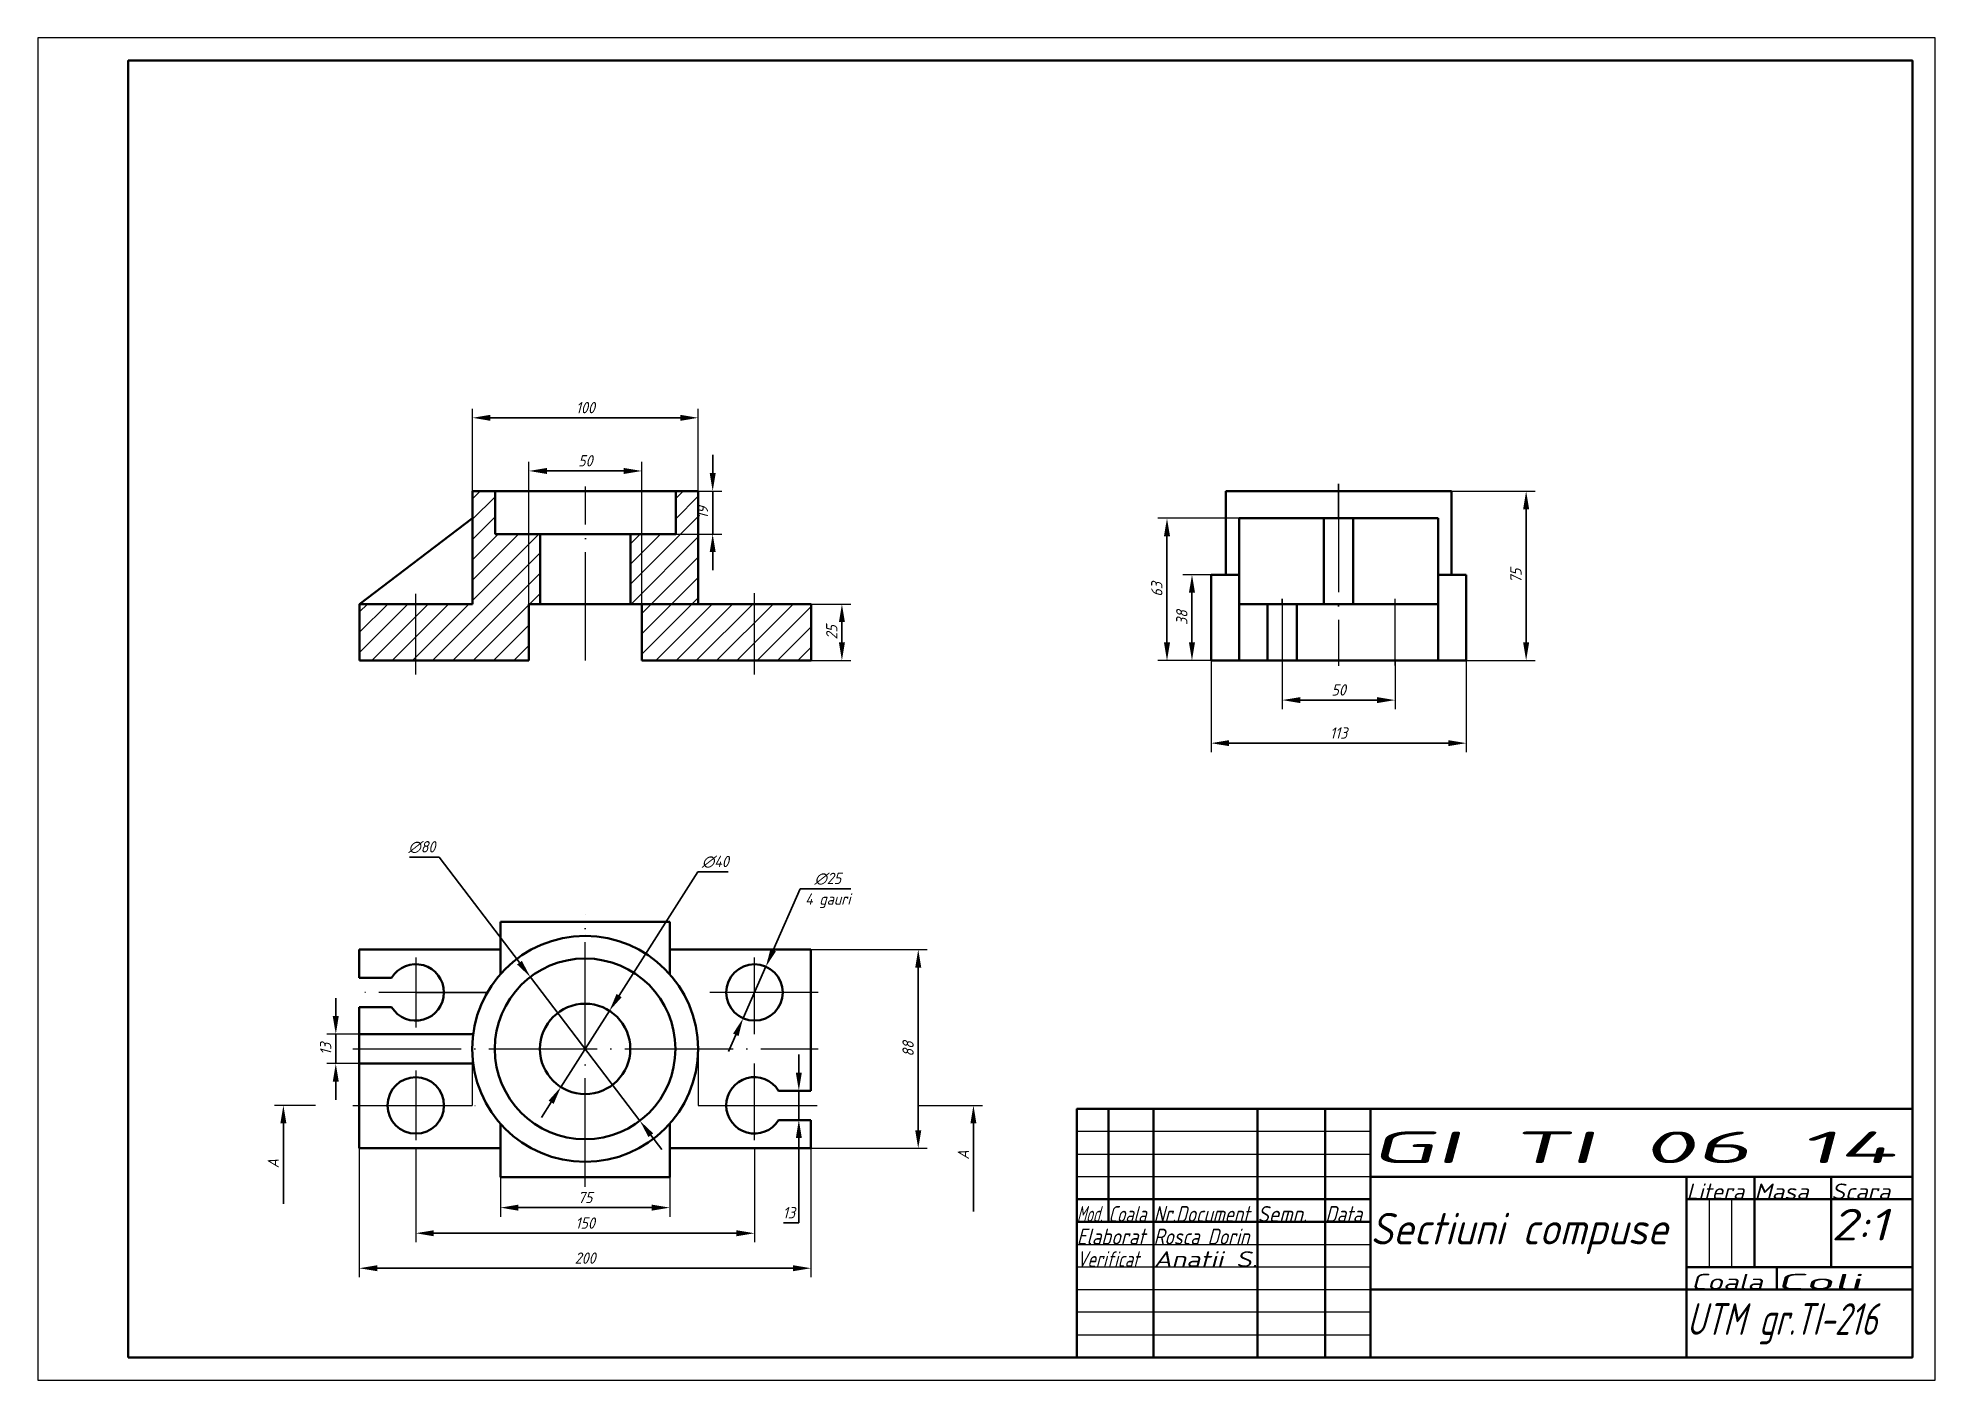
# Model space of a CAD drawing. Header units: millimetres. Extents: x 0 to 420, y 0 to 297.
import ezdxf
from ezdxf.enums import TextEntityAlignment as Align

# ---------------------------------------------------------------- set-up
doc = ezdxf.new("R2010")
doc.units = ezdxf.units.MM
doc.linetypes.add('ACAD_ISO04W100', pattern=[30, 24, -3, 0, -3])
for name, color, linetype, lineweight in [('Axa', 12, 'ACAD_ISO04W100', 25), ('Contur', 135, 'Continuous', 50), ('Cote', 7, 'Continuous', 50), ('Subtire', 135, 'Continuous', 25), ('Text-3.5', 252, 'Continuous', 35), ('Text-7', 254, 'Continuous', 70)]:
    doc.layers.add(name, color=color, linetype=linetype, lineweight=lineweight)
doc.layers.add('Hasurari', color=163, linetype='Continuous')
doc.styles.get("Standard").update_dxf_attribs({"font": 'isocp.shx', "oblique": 15})
doc.dimstyles.new('scale', dxfattribs={"dimtxt": 2.5, "dimasz": 4, "dimexe": 2, "dimexo": 0, "dimgap": 1, "dimtad": 1, "dimtoh": 1, "dimdec": 0, "dimlfac": 2, "dimtxsty": 'Standard', "dimcen": 0, "dimadec": 0, "dimazin": 0, "dimtfac": 1, "dimtdec": 0, "dimtmove": 0, "dimatfit": 3, "dimldrblk": 'DOTSMALL', "dimfxl": 1, "dimlwd": 35, "dimarcsym": 0})

# ---------------------------------------------------------------- blocks, each defined once
blk = doc.blocks.new('*D2')
at = {"layer": 'Cote', "color": 0, "lineweight": 35, "transparency": 16777216}
for p, q in [((65.94, 80.53), (65.94, 84.53)), ((65.94, 76.53), (65.94, 70.03)), ((65.94, 66.03), (65.94, 62.03))]:
    blk.add_line(p, q, dxfattribs=at)
at = {"layer": 'Cote', "color": 0, "lineweight": -2, "transparency": 16777216}
for p, q in [((71.14, 76.53), (63.94, 76.53)), ((71.14, 70.03), (63.94, 70.03))]:
    blk.add_line(p, q, dxfattribs=at)
at = {"layer": 'Cote', "color": 0, "transparency": 16777216}
for points in [[(65.27, 80.53), (66.6, 80.53), (65.94, 76.53)], [(65.27, 66.03), (66.6, 66.03), (65.94, 70.03)]]:
    blk.add_solid(points, dxfattribs=at)
at = {"layer": 'Cote', "color": 0, "transparency": 16777216, "insert": (63.69, 73.28), "char_height": 2.5, "attachment_point": 5, "rotation": 90}
blk.add_mtext('13', dxfattribs=at)
blk = doc.blocks.new('_DotSmall')
at = {"color": 0, "linetype": 'ByBlock', "const_width": 0.5}
blk.add_lwpolyline([(-0.0625, 0, 1), (0.0625, 0, 1)], format="xyb", close=True, dxfattribs=at)
blk = doc.blocks.new('*D3')
at = {"layer": 'Cote', "color": 0, "lineweight": -2, "transparency": 16777216}
for p, q in [((102.39, 44.88), (102.39, 36.15)), ((139.89, 44.88), (139.89, 36.15))]:
    blk.add_line(p, q, dxfattribs=at)
at = {"layer": 'Cote', "color": 0, "lineweight": 35, "transparency": 16777216}
blk.add_line((106.39, 38.15), (135.89, 38.15), dxfattribs=at)
at = {"layer": 'Cote', "color": 0, "transparency": 16777216}
for points in [[(106.39, 38.82), (106.39, 37.48), (102.39, 38.15)], [(135.89, 38.82), (135.89, 37.48), (139.89, 38.15)]]:
    blk.add_solid(points, dxfattribs=at)
at = {"layer": 'Cote', "color": 0, "transparency": 16777216, "insert": (121.14, 40.4), "char_height": 2.5, "attachment_point": 5}
blk.add_mtext('75', dxfattribs=at)
blk = doc.blocks.new('*D4')
at = {"layer": 'Cote', "color": 0, "lineweight": -2, "transparency": 16777216}
for p, q in [((83.64, 51.28), (83.64, 30.49)), ((158.64, 51.28), (158.64, 30.49))]:
    blk.add_line(p, q, dxfattribs=at)
at = {"layer": 'Cote', "color": 0, "lineweight": 35, "transparency": 16777216}
blk.add_line((87.64, 32.49), (154.64, 32.49), dxfattribs=at)
at = {"layer": 'Cote', "color": 0, "transparency": 16777216}
for points in [[(87.64, 33.15), (87.64, 31.82), (83.64, 32.49)], [(154.64, 33.15), (154.64, 31.82), (158.64, 32.49)]]:
    blk.add_solid(points, dxfattribs=at)
at = {"layer": 'Cote', "color": 0, "transparency": 16777216, "insert": (121.14, 34.74), "char_height": 2.5, "attachment_point": 5}
blk.add_mtext('150', dxfattribs=at)
blk = doc.blocks.new('*D5')
at = {"layer": 'Cote', "color": 0, "lineweight": -2, "transparency": 16777216}
for p, q in [((71.14, 51.28), (71.14, 22.74)), ((171.14, 51.28), (171.14, 22.74))]:
    blk.add_line(p, q, dxfattribs=at)
at = {"layer": 'Cote', "color": 0, "lineweight": 35, "transparency": 16777216}
blk.add_line((75.14, 24.74), (167.14, 24.74), dxfattribs=at)
at = {"layer": 'Cote', "color": 0, "transparency": 16777216}
for points in [[(75.14, 25.41), (75.14, 24.08), (71.14, 24.74)], [(167.14, 25.41), (167.14, 24.08), (171.14, 24.74)]]:
    blk.add_solid(points, dxfattribs=at)
at = {"layer": 'Cote', "color": 0, "transparency": 16777216, "insert": (121.14, 26.99), "char_height": 2.5, "attachment_point": 5}
blk.add_mtext('200', dxfattribs=at)
blk = doc.blocks.new('*D6')
at = {"layer": 'Cote', "color": 0, "lineweight": 35, "transparency": 16777216}
for p, q in [((168.45, 68.03), (168.45, 72.03)), ((168.45, 64.03), (168.45, 57.53)), ((168.45, 53.53), (168.45, 34.78)), ((168.45, 34.78), (165.07, 34.78))]:
    blk.add_line(p, q, dxfattribs=at)
at = {"layer": 'Cote', "color": 0, "lineweight": -2, "transparency": 16777216}
for p, q in [((163.98, 64.03), (170.45, 64.03)), ((163.98, 57.53), (170.45, 57.53))]:
    blk.add_line(p, q, dxfattribs=at)
at = {"layer": 'Cote', "color": 0, "transparency": 16777216}
for points in [[(167.79, 68.03), (169.12, 68.03), (168.45, 64.03)], [(167.79, 53.53), (169.12, 53.53), (168.45, 57.53)]]:
    blk.add_solid(points, dxfattribs=at)
at = {"layer": 'Cote', "color": 0, "transparency": 16777216, "insert": (166.26, 37.03), "char_height": 2.5, "attachment_point": 5}
blk.add_mtext('13', dxfattribs=at)
blk = doc.blocks.new('*D7')
at = {"layer": 'Cote', "color": 0, "lineweight": -2, "transparency": 16777216}
for p, q in [((171.14, 95.28), (196.89, 95.28)), ((171.14, 51.28), (196.89, 51.28))]:
    blk.add_line(p, q, dxfattribs=at)
at = {"layer": 'Cote', "color": 0, "lineweight": 35, "transparency": 16777216}
blk.add_line((194.89, 91.28), (194.89, 55.28), dxfattribs=at)
at = {"layer": 'Cote', "color": 0, "transparency": 16777216}
for points in [[(194.22, 91.28), (195.56, 91.28), (194.89, 95.28)], [(194.22, 55.28), (195.56, 55.28), (194.89, 51.28)]]:
    blk.add_solid(points, dxfattribs=at)
at = {"layer": 'Cote', "color": 0, "transparency": 16777216, "insert": (192.64, 73.28), "char_height": 2.5, "attachment_point": 5, "rotation": 90}
blk.add_mtext('88', dxfattribs=at)
blk = doc.blocks.new('*D8')
at = {"layer": 'Cote', "color": 0, "lineweight": 35, "transparency": 16777216}
for p, q in [((168.76, 108.68), (162.78, 95.15)), ((179.98, 108.68), (168.76, 108.68)), ((156.11, 80.06), (161.17, 91.49)), ((154.5, 76.4), (152.88, 72.74))]:
    blk.add_line(p, q, dxfattribs=at)
at = {"layer": 'Cote', "color": 0, "transparency": 16777216}
for points in [[(162.17, 95.42), (163.39, 94.88), (161.17, 91.49)], [(153.89, 76.67), (155.11, 76.13), (156.11, 80.06)]]:
    blk.add_solid(points, dxfattribs=at)
at = {"layer": 'Cote', "color": 0, "transparency": 16777216, "char_height": 2.5, "attachment_point": 5}
for s, insert in [('∅25', (174.87, 110.93)), ('4 gauri', (174.87, 106.07))]:
    blk.add_mtext(s, dxfattribs=dict(at, insert=insert))
blk = doc.blocks.new('*D9')
at = {"layer": 'Cote', "color": 0, "lineweight": 35, "transparency": 16777216}
for p, q in [((146.1, 112.43), (128.67, 85.08)), ((152.82, 112.43), (146.1, 112.43)), ((115.76, 64.84), (126.52, 81.71)), ((113.61, 61.47), (111.46, 58.1))]:
    blk.add_line(p, q, dxfattribs=at)
at = {"layer": 'Cote', "color": 0, "transparency": 16777216}
for points in [[(128.1, 85.44), (129.23, 84.72), (126.52, 81.71)], [(113.05, 61.83), (114.18, 61.11), (115.76, 64.84)]]:
    blk.add_solid(points, dxfattribs=at)
at = {"layer": 'Cote', "color": 0, "transparency": 16777216, "insert": (149.96, 114.68), "char_height": 2.5, "attachment_point": 5}
blk.add_mtext('∅40', dxfattribs=at)
blk = doc.blocks.new('*D10')
at = {"layer": 'Cote', "color": 0, "lineweight": 35, "transparency": 16777216}
for p, q in [((82.25, 115.68), (88.85, 115.68)), ((88.85, 115.68), (106.6, 92.37)), ((133.26, 57.37), (109.02, 89.19)), ((135.68, 54.18), (138.1, 51))]:
    blk.add_line(p, q, dxfattribs=at)
at = {"layer": 'Cote', "color": 0, "transparency": 16777216}
for points in [[(107.13, 92.77), (106.07, 91.97), (109.02, 89.19)], [(136.21, 54.59), (135.15, 53.78), (133.26, 57.37)]]:
    blk.add_solid(points, dxfattribs=at)
at = {"layer": 'Cote', "color": 0, "transparency": 16777216, "insert": (84.99, 117.93), "char_height": 2.5, "attachment_point": 5}
blk.add_mtext('∅80', dxfattribs=at)
blk = doc.blocks.new('*D11')
at = {"layer": 'Cote', "color": 0, "lineweight": -2, "transparency": 16777216}
for p, q in [((171.19, 171.72), (179.99, 171.72)), ((171.19, 159.22), (179.99, 159.22))]:
    blk.add_line(p, q, dxfattribs=at)
at = {"layer": 'Cote', "color": 0, "lineweight": 35, "transparency": 16777216}
blk.add_line((177.99, 163.22), (177.99, 167.72), dxfattribs=at)
at = {"layer": 'Cote', "color": 0, "transparency": 16777216}
for points in [[(177.33, 167.72), (178.66, 167.72), (177.99, 171.72)], [(177.33, 163.22), (178.66, 163.22), (177.99, 159.22)]]:
    blk.add_solid(points, dxfattribs=at)
at = {"layer": 'Cote', "color": 0, "transparency": 16777216, "insert": (175.74, 165.47), "char_height": 2.5, "attachment_point": 5, "rotation": 90}
blk.add_mtext('25', dxfattribs=at)
blk = doc.blocks.new('*D12')
at = {"layer": 'Cote', "color": 0, "lineweight": -2, "transparency": 16777216}
for p, q in [((108.69, 171.72), (108.69, 203.18)), ((133.69, 171.72), (133.69, 203.18))]:
    blk.add_line(p, q, dxfattribs=at)
at = {"layer": 'Cote', "color": 0, "lineweight": 35, "transparency": 16777216}
blk.add_line((129.69, 201.18), (112.69, 201.18), dxfattribs=at)
at = {"layer": 'Cote', "color": 0, "transparency": 16777216}
for points in [[(112.69, 201.84), (112.69, 200.51), (108.69, 201.18)], [(129.69, 201.84), (129.69, 200.51), (133.69, 201.18)]]:
    blk.add_solid(points, dxfattribs=at)
at = {"layer": 'Cote', "color": 0, "transparency": 16777216, "insert": (121.19, 203.43), "char_height": 2.5, "attachment_point": 5}
blk.add_mtext('50', dxfattribs=at)
blk = doc.blocks.new('*D13')
at = {"layer": 'Cote', "color": 0, "lineweight": 35, "transparency": 16777216}
for p, q in [((149.38, 200.72), (149.38, 204.72)), ((149.38, 187.22), (149.38, 196.72)), ((149.38, 183.22), (149.38, 179.22))]:
    blk.add_line(p, q, dxfattribs=at)
at = {"layer": 'Cote', "color": 0, "lineweight": -2, "transparency": 16777216}
for p, q in [((141.19, 196.72), (151.38, 196.72)), ((141.19, 187.22), (151.38, 187.22))]:
    blk.add_line(p, q, dxfattribs=at)
at = {"layer": 'Cote', "color": 0, "transparency": 16777216}
for points in [[(148.72, 200.72), (150.05, 200.72), (149.38, 196.72)], [(148.72, 183.22), (150.05, 183.22), (149.38, 187.22)]]:
    blk.add_solid(points, dxfattribs=at)
at = {"layer": 'Cote', "color": 0, "transparency": 16777216, "insert": (147.13, 191.97), "char_height": 2.5, "attachment_point": 5, "rotation": 90}
blk.add_mtext('19', dxfattribs=at)
blk = doc.blocks.new('*D14')
at = {"layer": 'Cote', "color": 0, "lineweight": -2, "transparency": 16777216}
for p, q in [((312.96, 196.72), (331.47, 196.72)), ((316.21, 159.22), (331.47, 159.22))]:
    blk.add_line(p, q, dxfattribs=at)
at = {"layer": 'Cote', "color": 0, "lineweight": 35, "transparency": 16777216}
blk.add_line((329.47, 163.22), (329.47, 192.72), dxfattribs=at)
at = {"layer": 'Cote', "color": 0, "transparency": 16777216}
for points in [[(328.8, 192.72), (330.13, 192.72), (329.47, 196.72)], [(328.8, 163.22), (330.13, 163.22), (329.47, 159.22)]]:
    blk.add_solid(points, dxfattribs=at)
at = {"layer": 'Cote', "color": 0, "transparency": 16777216, "insert": (327.22, 177.97), "char_height": 2.5, "attachment_point": 5, "rotation": 90}
blk.add_mtext('75', dxfattribs=at)
blk = doc.blocks.new('*D15')
at = {"layer": 'Cote', "color": 0, "lineweight": -2, "transparency": 16777216}
for p, q in [((275.46, 159.22), (275.46, 148.47)), ((300.46, 159.22), (300.46, 148.47))]:
    blk.add_line(p, q, dxfattribs=at)
at = {"layer": 'Cote', "color": 0, "lineweight": 35, "transparency": 16777216}
blk.add_line((279.46, 150.47), (296.46, 150.47), dxfattribs=at)
at = {"layer": 'Cote', "color": 0, "transparency": 16777216}
for points in [[(279.46, 151.13), (279.46, 149.8), (275.46, 150.47)], [(296.46, 151.13), (296.46, 149.8), (300.46, 150.47)]]:
    blk.add_solid(points, dxfattribs=at)
at = {"layer": 'Cote', "color": 0, "transparency": 16777216, "insert": (287.96, 152.72), "char_height": 2.5, "attachment_point": 5}
blk.add_mtext('50', dxfattribs=at)
blk = doc.blocks.new('*D16')
at = {"layer": 'Cote', "color": 0, "lineweight": -2, "transparency": 16777216}
for p, q in [((259.71, 159.22), (259.71, 138.94)), ((316.21, 159.22), (316.21, 138.94))]:
    blk.add_line(p, q, dxfattribs=at)
at = {"layer": 'Cote', "color": 0, "lineweight": 35, "transparency": 16777216}
blk.add_line((263.71, 140.94), (312.21, 140.94), dxfattribs=at)
at = {"layer": 'Cote', "color": 0, "transparency": 16777216}
for points in [[(263.71, 141.61), (263.71, 140.28), (259.71, 140.94)], [(312.21, 141.61), (312.21, 140.28), (316.21, 140.94)]]:
    blk.add_solid(points, dxfattribs=at)
at = {"layer": 'Cote', "color": 0, "transparency": 16777216, "insert": (287.96, 143.19), "char_height": 2.5, "attachment_point": 5}
blk.add_mtext('113', dxfattribs=at)
blk = doc.blocks.new('*D17')
at = {"layer": 'Cote', "color": 0, "lineweight": -2, "transparency": 16777216}
for p, q in [((265.96, 190.72), (247.96, 190.72)), ((259.71, 159.22), (247.96, 159.22))]:
    blk.add_line(p, q, dxfattribs=at)
at = {"layer": 'Cote', "color": 0, "lineweight": 35, "transparency": 16777216}
blk.add_line((249.96, 163.22), (249.96, 186.72), dxfattribs=at)
at = {"layer": 'Cote', "color": 0, "transparency": 16777216}
for points in [[(249.29, 186.72), (250.63, 186.72), (249.96, 190.72)], [(249.29, 163.22), (250.63, 163.22), (249.96, 159.22)]]:
    blk.add_solid(points, dxfattribs=at)
at = {"layer": 'Cote', "color": 0, "transparency": 16777216, "insert": (247.71, 174.97), "char_height": 2.5, "attachment_point": 5, "rotation": 90}
blk.add_mtext('63', dxfattribs=at)
blk = doc.blocks.new('*D18')
at = {"layer": 'Cote', "color": 0, "lineweight": -2, "transparency": 16777216}
for p, q in [((259.71, 178.22), (253.49, 178.22)), ((259.71, 159.22), (253.49, 159.22))]:
    blk.add_line(p, q, dxfattribs=at)
at = {"layer": 'Cote', "color": 0, "lineweight": 35, "transparency": 16777216}
blk.add_line((255.49, 174.22), (255.49, 163.22), dxfattribs=at)
at = {"layer": 'Cote', "color": 0, "transparency": 16777216}
for points in [[(254.82, 174.22), (256.16, 174.22), (255.49, 178.22)], [(254.82, 163.22), (256.16, 163.22), (255.49, 159.22)]]:
    blk.add_solid(points, dxfattribs=at)
at = {"layer": 'Cote', "color": 0, "transparency": 16777216, "insert": (253.24, 168.72), "char_height": 2.5, "attachment_point": 5, "rotation": 90}
blk.add_mtext('38', dxfattribs=at)
blk = doc.blocks.new('*D19')
at = {"layer": 'Cote', "color": 0, "lineweight": -2, "transparency": 16777216}
for p, q in [((96.19, 196.72), (96.19, 214.94)), ((146.19, 196.72), (146.19, 214.94))]:
    blk.add_line(p, q, dxfattribs=at)
at = {"layer": 'Cote', "color": 0, "lineweight": 35, "transparency": 16777216}
blk.add_line((100.19, 212.94), (142.19, 212.94), dxfattribs=at)
at = {"layer": 'Cote', "color": 0, "transparency": 16777216}
for points in [[(100.19, 213.6), (100.19, 212.27), (96.19, 212.94)], [(142.19, 213.6), (142.19, 212.27), (146.19, 212.94)]]:
    blk.add_solid(points, dxfattribs=at)
at = {"layer": 'Cote', "color": 0, "transparency": 16777216, "insert": (121.19, 215.19), "char_height": 2.5, "attachment_point": 5}
blk.add_mtext('100', dxfattribs=at)

msp = doc.modelspace()

# ---------------------------------------------------------------- hatches: boundary and pattern name
at = {"layer": 'Hasurari'}
h = msp.add_hatch(dxfattribs=at)
h.set_pattern_fill('ANSI31', color=256)
h.paths.add_polyline_path([(171.19, 171.72), (133.69, 171.72), (133.69, 159.22), (139.94, 159.22), (171.19, 159.22)])
h.paths.add_polyline_path([(146.19, 196.72), (141.19, 196.72), (141.19, 187.22), (131.19, 187.22), (131.19, 171.72), (133.69, 171.72), (146.19, 171.72)])
h.paths.add_polyline_path([(111.19, 187.22), (101.19, 187.22), (101.19, 196.72), (96.19, 196.72), (96.19, 171.72), (108.69, 171.72), (111.19, 171.72)])
h.paths.add_polyline_path([(108.69, 171.72), (96.19, 171.72), (71.19, 171.72), (71.19, 159.22), (108.69, 159.22)])

# ---------------------------------------------------------------- linework, layer by layer
at = {"layer": 'Axa'}
for p, q in [((121.19, 159.22), (121.19, 197.72)), ((287.96, 190.72), (287.96, 198.35)), ((287.96, 198.35), (287.96, 158.06)), ((83.64, 156.13), (83.64, 173.99)), ((158.64, 156.13), (158.64, 174.1)), ((275.46, 171.72), (275.46, 172.91)), ((275.46, 172.91), (275.46, 157.98)), ((300.46, 158.14), (300.46, 172.91)), ((300.46, 159.22), (300.46, 158.14)), ((121.14, 42.79), (121.14, 103.01)), ((83.64, 93.53), (83.64, 77.98)), ((158.64, 76.53), (158.64, 93.53)), ((99.49, 85.78), (69.72, 85.78)), ((83.64, 85.78), (83.64, 85.78)), ((83.64, 85.78), (99.49, 85.78)), ((172.74, 85.78), (148.5, 85.78)), ((69.72, 73.28), (172.74, 73.28)), ((83.64, 68.53), (83.64, 53.1)), ((158.64, 53.1), (158.64, 70.03)), ((69.72, 60.78), (99.49, 60.78)), ((148.5, 60.78), (172.74, 60.78))]:
    msp.add_line(p, q, dxfattribs=at)
at = {"layer": 'Contur'}
for p, q in [((146.19, 196.72), (96.19, 196.72)), ((96.19, 196.72), (96.19, 190.72)), ((101.19, 187.22), (101.19, 196.72)), ((121.19, 196.72), (141.19, 196.72)), ((141.19, 196.72), (141.19, 187.22)), ((146.19, 171.72), (146.19, 196.72)), ((262.96, 178.22), (262.96, 196.72)), ((262.96, 196.72), (312.96, 196.72)), ((312.96, 196.72), (312.96, 178.22)), ((71.19, 171.72), (96.19, 190.72)), ((96.19, 190.72), (96.19, 171.72)), ((265.96, 171.72), (265.96, 190.72)), ((265.96, 190.72), (309.96, 190.72)), ((284.71, 171.72), (284.71, 190.72)), ((287.96, 190.72), (291.21, 190.72)), ((291.21, 190.72), (291.21, 171.72)), ((309.96, 190.72), (309.96, 171.72)), ((131.19, 187.22), (101.19, 187.22)), ((111.19, 171.72), (111.19, 187.22)), ((141.19, 187.22), (131.19, 187.22)), ((131.19, 187.22), (131.19, 171.72)), ((259.71, 159.22), (259.71, 178.22)), ((259.71, 178.22), (265.96, 178.22)), ((309.96, 178.22), (316.21, 178.22)), ((316.21, 178.22), (316.21, 159.22)), ((71.19, 171.72), (71.19, 159.22)), ((71.19, 171.72), (96.19, 171.72)), ((108.69, 159.22), (108.69, 171.72)), ((108.69, 171.72), (131.19, 171.72)), ((131.19, 171.72), (133.69, 171.72)), ((133.69, 171.72), (133.69, 159.22)), ((171.19, 171.72), (133.69, 171.72)), ((158.69, 171.72), (152.44, 171.72)), ((158.69, 171.72), (164.94, 171.72)), ((171.19, 159.22), (171.19, 171.72)), ((265.96, 159.22), (265.96, 171.72)), ((265.96, 171.72), (309.96, 171.72)), ((287.96, 171.72), (265.96, 171.72)), ((272.21, 159.22), (272.21, 171.72)), ((278.71, 159.22), (278.71, 171.72)), ((309.96, 171.72), (287.96, 171.72)), ((309.96, 171.72), (309.96, 159.22)), ((71.19, 159.22), (108.69, 159.22)), ((133.69, 159.22), (139.94, 159.22)), ((139.94, 159.22), (171.19, 159.22)), ((171.19, 159.22), (158.69, 159.22)), ((259.71, 159.22), (316.21, 159.22)), ((275.46, 159.22), (272.21, 159.22)), ((275.46, 159.22), (278.71, 159.22)), ((309.96, 159.22), (300.46, 159.22)), ((139.89, 101.38), (102.39, 101.38)), ((102.39, 101.38), (102.39, 89.81)), ((139.89, 101.38), (139.89, 89.81)), ((71.14, 95.28), (71.14, 89.03)), ((102.39, 95.28), (71.14, 95.28)), ((171.14, 95.28), (139.89, 95.28)), ((171.14, 95.28), (171.14, 85.78)), ((171.14, 64.03), (171.14, 95.28)), ((78.3, 89.03), (71.14, 89.03)), ((78.3, 82.53), (71.14, 82.53)), ((71.14, 82.53), (71.14, 70.03)), ((71.14, 76.53), (96.35, 76.53)), ((71.14, 70.03), (96.35, 70.03)), ((71.14, 70.03), (71.14, 51.28)), ((163.98, 64.03), (171.14, 64.03)), ((71.14, 51.28), (71.14, 60.78)), ((237, 35), (237, 60)), ((237, 60), (247, 60)), ((247, 60), (247, 5)), ((270, 5), (270, 60)), ((270, 60), (285, 60)), ((285, 60), (285, 5)), ((295, 5), (295, 60)), ((102.39, 56.74), (102.39, 44.88)), ((139.89, 56.74), (139.89, 44.88)), ((163.98, 57.53), (171.14, 57.53)), ((171.14, 51.28), (171.14, 57.53)), ((171.14, 51.28), (171.14, 57.53)), ((71.14, 51.28), (102.39, 51.28)), ((71.14, 51.28), (83.64, 51.28)), ((139.89, 51.28), (171.14, 51.28)), ((171.14, 51.28), (158.64, 51.28)), ((102.39, 44.88), (139.89, 44.88)), ((415, 45), (295, 45)), ((295, 45), (295, 20)), ((365, 5), (365, 45)), ((365, 45), (365, 40)), ((380, 45), (380, 25)), ((397, 25), (397, 45)), ((295, 40), (230, 40)), ((295, 35), (295, 40)), ((365, 40), (415, 40)), ((230, 35), (295, 35)), ((415, 25), (365, 25)), ((380, 25), (397, 25)), ((385, 25), (385, 20)), ((415, 20), (415, 25)), ((295, 20), (415, 20)), ((247, 5), (270, 5)), ((285, 5), (295, 5))]:
    msp.add_line(p, q, dxfattribs=at)
for points in [[(20, 5), (415, 5), (415, 292), (20, 292)], [(230, 5), (415, 5), (415, 60), (230, 60)]]:
    msp.add_lwpolyline(points, close=True, dxfattribs=at)
for centre, radius in [((121.14, 73.28), 25), ((121.14, 73.28), 20), ((158.64, 85.78), 6.25), ((121.14, 73.28), 10), ((83.64, 60.78), 6.25)]:
    msp.add_circle(centre, radius, dxfattribs=at)
for centre, start, end in [((83.64, 85.78), 211.3323, 148.6677), ((158.64, 60.78), 31.3323, 328.6677)]:
    msp.add_arc(centre, 6.25, start, end, dxfattribs=at)
at = {"layer": 'Hasurari'}
for p, q in [((96.14, 73.28), (96.14, 60.78)), ((146.14, 73.28), (146.14, 60.78)), ((61.45, 60.78), (52.34, 60.78)), ((89.89, 60.78), (96.14, 60.78)), ((146.14, 60.78), (152.39, 60.78)), ((194.89, 60.78), (209.11, 60.78)), ((194.89, 55.28), (194.89, 55.28))]:
    msp.add_line(p, q, dxfattribs=at)
at = {"layer": 'Hasurari', "lineweight": 35}
for p, q in [((54.34, 56.78), (54.34, 38.99)), ((207.11, 56.78), (207.11, 37.28))]:
    msp.add_line(p, q, dxfattribs=at)
at = {"layer": 'Hasurari'}
for points in [[(53.67, 56.78), (55.01, 56.78), (54.34, 60.78)], [(206.44, 56.78), (207.77, 56.78), (207.11, 60.78)]]:
    msp.add_solid(points, dxfattribs=at)
at = {"layer": 'Subtire'}
for p, q in [((295, 55), (230, 55)), ((295, 50), (295, 55)), ((230, 45), (230, 50)), ((230, 50), (295, 50)), ((295, 45), (230, 45)), ((370, 40), (370, 25)), ((375, 25), (375, 40)), ((230, 25), (230, 30)), ((230, 30), (295, 30)), ((295, 25), (230, 25)), ((295, 20), (295, 25)), ((370, 25), (375, 25)), ((230, 15), (230, 20)), ((230, 20), (295, 20)), ((295, 15), (230, 15)), ((295, 10), (295, 15)), ((230, 10), (295, 10))]:
    msp.add_line(p, q, dxfattribs=at)
msp.add_lwpolyline([(0, 0), (420, 0), (420, 297), (0, 297)], close=True, dxfattribs=at)

# ---------------------------------------------------------------- texts
at = {"layer": 'Hasurari', "char_height": 2.5, "attachment_point": 5, "rotation": 90}
for insert in [(204.86, 49.8), (52.09, 47.88)]:
    msp.add_mtext('A', dxfattribs=dict(at, insert=insert))
at = {"layer": 'Text-3.5', "oblique": 15}
for s, width, p, p2 in [('Litera ', 1.071429, (365, 40), (380, 40)), ('Masa  ', 1.277355, (380, 40), (397, 40)), ('Scara  ', 1.22449, (397, 40), (415, 40)), ('Mod. ', 0.666667, (230, 35), (237, 35)), ('Coala ', 0.793651, (237, 35), (247, 35)), ('Nr.Document ', 0.842491, (247, 35), (270, 35)), ('Semn.  ', 1.020408, (270, 35), (285, 35)), ('Data ', 0.892857, (285, 35), (295, 35)), ('Elaborat ', 0.883117, (230, 30), (247, 30)), ('Rosca Dorin ', 0.887731, (247, 30), (270, 30)), ('Verificat  ', 0.796253, (230, 25), (247, 25)), ('Anatii S.', 1.354934, (247, 25), (270, 25)), ('Coala ', 1.507937, (366, 20), (385, 20)), ('Coli  ', 2.955665, (385, 20), (415, 20))]:
    msp.add_text(s, height=3.5, dxfattribs=dict(at, width=width)).set_placement(p, p2, align=Align.FIT)
at = {"layer": 'Text-7', "oblique": 15}
for s, width, p, p2 in [('GI TI 06 14', 2.793209, (295, 48), (411.34, 48)), ('2:1 ', 1.350086, (397.04, 30.89), (415, 30.89)), ('UTM gr.TI-216  ', 0.767689, (365, 10), (413.36, 10))]:
    msp.add_text(s, height=7, dxfattribs=dict(at, width=width)).set_placement(p, p2, align=Align.FIT)
msp.add_text('Sectiuni compuse ', height=7, dxfattribs=at).set_placement((295, 30))

# ---------------------------------------------------------------- dimensions: what is measured, and where the dimension line sits
at = {"layer": 'Cote'}
for base, p1, p2, picture, middle in [((146.19, 212.94), (96.19, 196.72), (146.19, 196.72), '*D19', (121.19, 215.19)), ((108.69, 201.18), (133.69, 171.72), (108.69, 171.72), '*D12', (121.19, 203.43)), ((316.21, 140.94), (259.71, 159.22), (316.21, 159.22), '*D16', (287.96, 143.19)), ((300.46, 150.47), (275.46, 159.22), (300.46, 159.22), '*D15', (287.96, 152.72)), ((139.89, 38.15), (102.39, 44.88), (139.89, 44.88), '*D3', (121.14, 40.4))]:
    dim = msp.add_linear_dim(base=base, p1=p1, p2=p2, dimstyle='scale', dxfattribs=at)
    dim.commit()
    dim.dimension.update_dxf_attribs({"geometry": picture, "text_midpoint": middle})
for base, p1, p2, picture, middle in [((149.38, 196.72), (141.19, 187.22), (141.19, 196.72), '*D13', (147.13, 191.97)), ((329.47, 196.72), (316.21, 159.22), (312.96, 196.72), '*D14', (327.22, 177.97)), ((249.96, 190.72), (259.71, 159.22), (265.96, 190.72), '*D17', (247.71, 174.97)), ((255.49, 159.22), (259.71, 178.22), (259.71, 159.22), '*D18', (253.24, 168.72)), ((177.99, 171.72), (171.19, 159.22), (171.19, 171.72), '*D11', (175.74, 165.47)), ((65.94, 70.03), (71.14, 76.53), (71.14, 70.03), '*D2', (63.69, 73.28))]:
    dim = msp.add_linear_dim(base=base, p1=p1, p2=p2, angle=90, dimstyle='scale', dxfattribs=at)
    dim.commit()
    dim.dimension.update_dxf_attribs({"geometry": picture, "text_midpoint": middle})
for p1, p2, picture, middle in [((133.26, 57.37), (109.02, 89.19), '*D10', (84.99, 115.68)), ((115.76, 64.84), (126.52, 81.71), '*D9', (149.96, 112.43))]:
    dim = msp.add_diameter_dim_2p(p1=p1, p2=p2, dimstyle='scale', dxfattribs=at)
    dim.commit()
    dim.dimension.update_dxf_attribs({"geometry": picture, "text_midpoint": middle, "dimtype": 163})
dim = msp.add_diameter_dim_2p(p1=(156.11, 80.06), p2=(161.17, 91.49), text='<>\\X4 gauri', dimstyle='scale', dxfattribs=at)
dim.commit()
dim.dimension.update_dxf_attribs({"geometry": '*D8', "text_midpoint": (174.87, 108.68), "dimtype": 163})
for base, p1, p2, picture, middle in [((194.89, 51.28), (171.14, 95.28), (171.14, 51.28), '*D7', (194.89, 73.28)), ((168.45, 57.53), (163.98, 64.03), (163.98, 57.53), '*D6', (166.26, 34.78))]:
    dim = msp.add_linear_dim(base=base, p1=p1, p2=p2, angle=90, dimstyle='scale', dxfattribs=at)
    dim.commit()
    dim.dimension.update_dxf_attribs({"geometry": picture, "text_midpoint": middle, "dimtype": 160})
for base, p1, p2, picture, middle in [((171.14, 24.74), (71.14, 51.28), (171.14, 51.28), '*D5', (121.14, 24.74)), ((158.64, 32.49), (83.64, 51.28), (158.64, 51.28), '*D4', (121.14, 32.49))]:
    dim = msp.add_linear_dim(base=base, p1=p1, p2=p2, dimstyle='scale', dxfattribs=at)
    dim.commit()
    dim.dimension.update_dxf_attribs({"geometry": picture, "text_midpoint": middle, "dimtype": 160})

doc.saveas('drawing.dxf')
